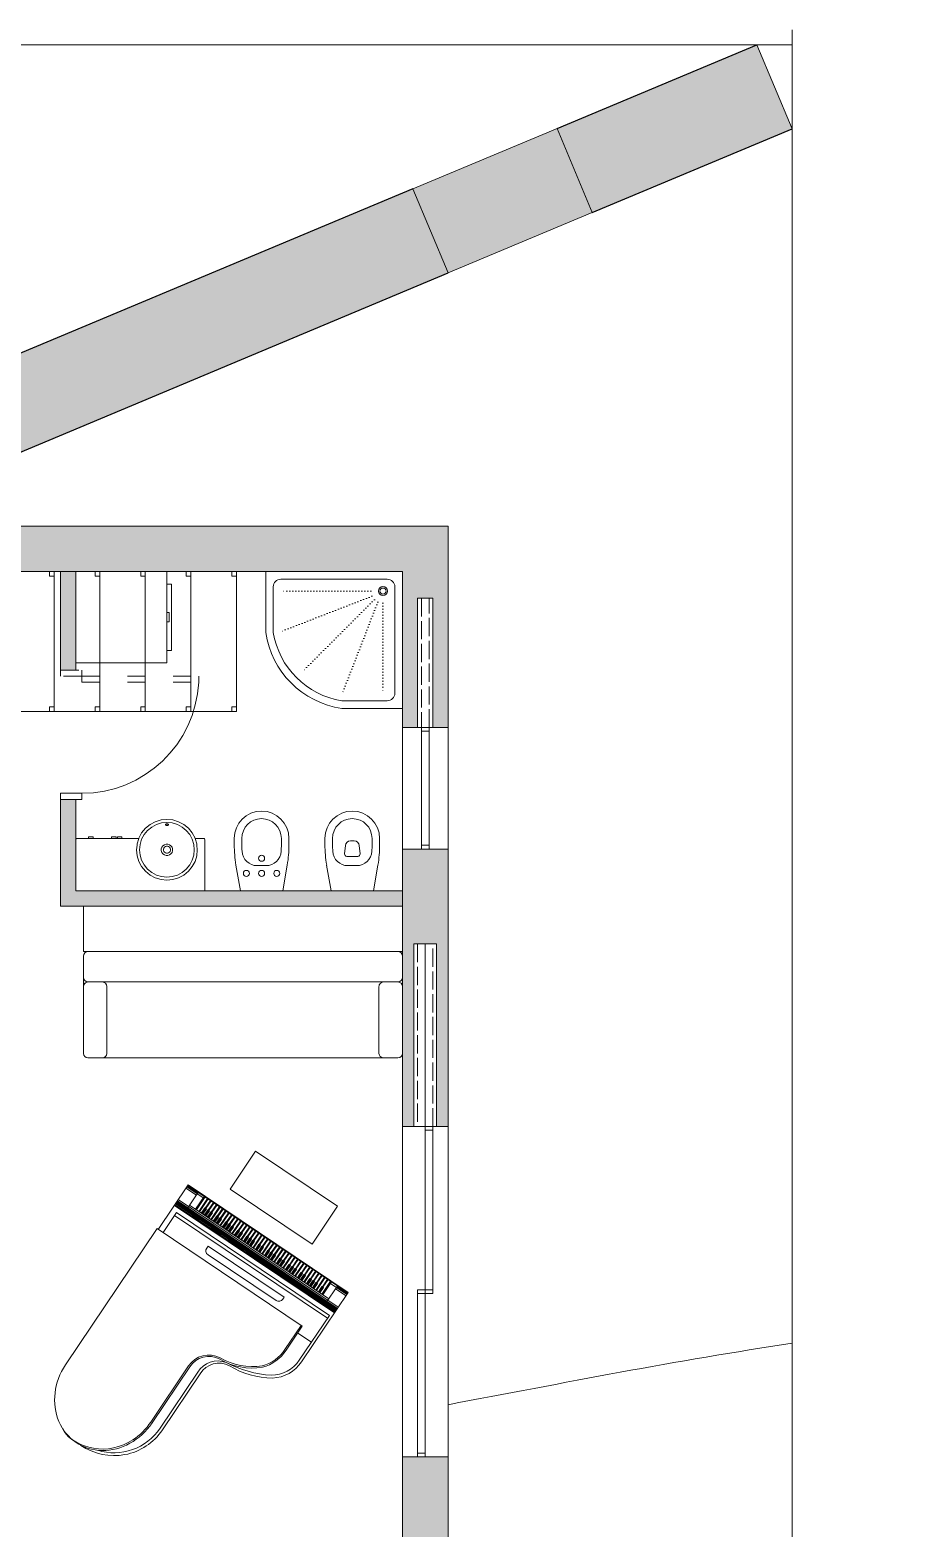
# Model space of a CAD drawing. Header units: millimetres. Extents: x 19901 to 42199, y 14545 to 21214.
# Drawn here: x 24831 to 25413, y 16963 to 17949 of the extents above; entities that cross this region are included whole.
import ezdxf

# ---------------------------------------------------------------- set-up
doc = ezdxf.new("R2010")
doc.units = ezdxf.units.MM
for name, pattern in [('ACAD_ISO02W100', [15, 12, -3]), ('ACAD_ISO03W100', [30, 12, -18]), ('DOT2', [0.125, 0, -0.125])]:
    doc.linetypes.add(name, pattern=pattern)
doc.layers.get('0').update_dxf_attribs({"lineweight": 18})
for name, color, linetype, lineweight in [('A-DOOR-FULL', 4, 'Continuous', 18), ('A-FURN', 9, 'Continuous', 13), ('curve di livello', 6, 'Continuous', 18), ('MURO', 1, 'Continuous', 25), ('PROIEZIONI_finissime_fine lines', 251, 'Continuous', 5), ('vetro', 140, 'Continuous', 15), ('Wall', 7, 'Continuous', 20)]:
    doc.layers.add(name, color=color, linetype=linetype, lineweight=lineweight)

msp = doc.modelspace()

# ---------------------------------------------------------------- hatches: boundary and pattern name
at = {"layer": 'Wall', "true_color": 0x636466}
h = msp.add_hatch(color=251, dxfattribs=at)
h.dxf.hatch_style = 1
h.paths.add_polyline_path([(26447.66, 17149.14), (26357.68, 17111.46), (26380.85, 17056.12), (26470.84, 17093.8)])
h.paths.add_polyline_path([(26850.52, 17252.78), (26840.15, 17277.56), (26754.36, 17277.56), (26447.66, 17149.14), (26470.84, 17093.8)])
h.paths.add_polyline_path([(26827.35, 17308.13), (26754.36, 17277.56), (26840.15, 17277.56)])
h.paths.add_polyline_path([(26909.7, 17277.56), (26840.15, 17277.56), (26850.52, 17252.78)])
h.paths.add_polyline_path([(27263.82, 17425.85), (27240.65, 17481.19), (26827.35, 17308.13), (26840.15, 17277.56), (26909.7, 17277.56)])
h.paths.add_polyline_path([(27661.97, 17592.56), (27661.97, 17592.56), (27638.79, 17647.91), (27240.65, 17481.19), (27263.82, 17425.85)])
h.paths.add_polyline_path([(28226.14, 17828.81), (28202.97, 17884.15), (27733.61, 17687.61), (27733.61, 17622.56)])
h.paths.add_polyline_path([(27733.61, 17687.61), (27638.79, 17647.91), (27661.97, 17592.56), (27733.61, 17622.56)])
h.paths.add_polyline_path([(28334.5, 17939.23), (28202.97, 17884.15), (28226.14, 17828.81), (28357.68, 17883.88)])
h.paths.add_polyline_path([(25309.79, 17939.23), (25178.27, 17884.15), (25201.44, 17828.81), (25332.97, 17883.88)])
h.paths.add_polyline_path([(25178.27, 17884.15), (25083.35, 17844.41), (25106.52, 17789.06), (25201.44, 17828.81)])
h.paths.add_polyline_path([(25083.35, 17844.41), (24708.9, 17687.61), (24708.9, 17622.56), (25106.52, 17789.06)])
h.paths.add_polyline_path([(24708.9, 17622.56), (24708.9, 17687.61), (24458.74, 17582.86), (24481.91, 17527.52)])
h.paths.add_polyline_path([(24458.74, 17582.86), (24274.16, 17505.57), (24297.33, 17450.23), (24481.91, 17527.52)])
h.paths.add_polyline_path([(23648.16, 17243.44), (23332.97, 17111.46), (23356.14, 17056.12), (23671.33, 17188.1)])
h.paths.add_polyline_path([(23825.81, 17252.78), (23815.43, 17277.56), (23729.65, 17277.56), (23648.16, 17243.44), (23671.33, 17188.1)])
h.paths.add_polyline_path([(23802.64, 17308.13), (23729.65, 17277.56), (23815.43, 17277.56)])
h.paths.add_polyline_path([(23956.52, 17307.52), (23933.35, 17362.86), (23802.64, 17308.13), (23815.43, 17277.56), (23884.99, 17277.56)])
h.paths.add_polyline_path([(23884.99, 17277.56), (23815.43, 17277.56), (23825.81, 17252.78)])
h.paths.add_polyline_path([(24092.69, 17429.58), (23933.35, 17362.86), (23956.52, 17307.52), (24115.87, 17374.24)])
h = msp.add_hatch(color=251, dxfattribs=at)
h.dxf.hatch_style = 1
h.paths.add_polyline_path([(23986.52, 17592.56), (24115.87, 17592.56), (24115.87, 17622.19), (23956.52, 17622.56), (23956.52, 17372.56), (23986.52, 17385.13)])
h.paths.add_polyline_path([(24553.23, 17622.43), (24275.88, 17622.19), (24275.88, 17609.01), (24275.87, 17592.56), (24481.91, 17592.56)])
h.paths.add_polyline_path([(25106.52, 17622.56), (24708.9, 17622.56), (24637.25, 17592.56), (24694.25, 17592.56), (24694.25, 17592.56), (24697.25, 17592.56), (24754.25, 17592.56), (24754.25, 17592.56), (24757.25, 17592.56), (24784.25, 17592.56), (24784.25, 17592.56), (24787.25, 17592.56), (24934.25, 17592.56), (24934.25, 17592.56), (24937.25, 17592.56), (25076.52, 17592.56), (25076.52, 17502.56), (25076.52, 17490.06), (25086.52, 17490.06), (25086.52, 17575.06), (25096.52, 17575.06), (25096.52, 17490.06), (25106.52, 17490.06)])
h.paths.add_polyline_path([(24861.52, 17592.56), (24851.52, 17592.56), (24851.52, 17527.73), (24861.52, 17527.73)], flags=17)
h.paths.add_polyline_path([(25076.52, 17382.56), (24861.52, 17382.56), (24861.52, 17442.73), (24851.52, 17442.73), (24851.52, 17372.56), (25076.52, 17372.56)])
h.paths.add_polyline_path([(25106.52, 17410.06), (25076.52, 17410.06), (25076.52, 17227.56), (25084.02, 17227.56), (25084.02, 17347.56), (25099.02, 17347.56), (25099.02, 17227.56), (25106.52, 17227.56)])
h.paths.add_polyline_path([(25106.52, 17010.06), (25076.52, 17010.06), (25076.52, 16872.56), (25076.52, 16842.56), (25106.52, 16842.56)])
h.paths.add_polyline_path([(24786.52, 16967.56), (24756.52, 16967.56), (24756.52, 16962.56), (24756.52, 16842.56), (24786.52, 16842.56), (24786.52, 16872.56)])
h.paths.add_polyline_path([(24786.52, 17377.56), (24746.52, 17377.56), (24746.52, 17347.56), (24786.52, 17347.56)])
h.paths.add_polyline_path([(24396.52, 17377.56), (24356.52, 17377.56), (24356.52, 17347.56), (24368.39, 17347.56), (24396.52, 17347.56)])
h.paths.add_polyline_path([(24386.52, 16967.56), (24356.52, 16967.56), (24356.52, 16872.56), (24336.52, 16872.56), (24336.52, 16842.56), (24386.52, 16842.56)])
h.paths.add_polyline_path([(23986.52, 16962.56), (23986.52, 17320.08), (23956.52, 17307.52), (23956.52, 16842.56), (24119.02, 16842.56), (24119.02, 16850.06), (23999.02, 16850.06), (23999.02, 16865.06), (24119.02, 16865.06), (24119.02, 16872.56), (23986.52, 16872.56)])

# ---------------------------------------------------------------- linework, layer by layer
for p, q in [((25332.97, 17948.93), (25332.97, 15939.23)), ((23332.97, 17939.23), (25332.97, 17939.23)), ((25332.97, 17939.23), (25332.97, 15939.23))]:
    msp.add_line(p, q)
at = {"color": 1}
for p, q in [((24847.25, 17592.56), (24844.25, 17592.56)), ((24844.25, 17592.56), (24844.25, 17589.56)), ((24844.25, 17589.56), (24847.25, 17589.56)), ((24847.25, 17500.51), (24847.25, 17592.56)), ((24847.25, 17589.56), (24847.25, 17592.56)), ((24877.25, 17592.56), (24874.25, 17592.56)), ((24874.25, 17592.56), (24874.25, 17589.56)), ((24874.25, 17589.56), (24877.25, 17589.56)), ((24877.25, 17500.51), (24877.25, 17592.56)), ((24877.25, 17589.56), (24877.25, 17592.56)), ((24907.25, 17592.56), (24904.25, 17592.56)), ((24904.25, 17592.56), (24904.25, 17589.56)), ((24904.25, 17589.56), (24907.25, 17589.56)), ((24907.25, 17500.51), (24907.25, 17592.56)), ((24907.25, 17589.56), (24907.25, 17592.56)), ((24937.25, 17592.56), (24934.25, 17592.56)), ((24934.25, 17592.56), (24934.25, 17589.56)), ((24934.25, 17589.56), (24937.25, 17589.56)), ((24937.25, 17500.51), (24937.25, 17592.56)), ((24937.25, 17589.56), (24937.25, 17592.56)), ((24967.25, 17592.56), (24964.25, 17592.56)), ((24964.25, 17592.56), (24964.25, 17589.56)), ((24964.25, 17589.56), (24967.25, 17589.56)), ((24967.25, 17500.51), (24967.25, 17592.56)), ((24967.25, 17589.56), (24967.25, 17592.56)), ((24637.25, 17500.51), (24967.25, 17500.51)), ((24847.25, 17503.51), (24844.25, 17503.51)), ((24844.25, 17503.51), (24844.25, 17500.51)), ((24844.25, 17500.51), (24847.25, 17500.51)), ((24847.25, 17500.51), (24847.25, 17503.51)), ((24877.25, 17503.51), (24874.25, 17503.51)), ((24874.25, 17503.51), (24874.25, 17500.51)), ((24874.25, 17500.51), (24877.25, 17500.51)), ((24877.25, 17500.51), (24877.25, 17503.51)), ((24907.25, 17503.51), (24904.25, 17503.51)), ((24904.25, 17503.51), (24904.25, 17500.51)), ((24904.25, 17500.51), (24907.25, 17500.51)), ((24907.25, 17500.51), (24907.25, 17503.51)), ((24937.25, 17503.51), (24934.25, 17503.51)), ((24934.25, 17503.51), (24934.25, 17500.51)), ((24934.25, 17500.51), (24937.25, 17500.51)), ((24937.25, 17500.51), (24937.25, 17503.51)), ((24967.25, 17503.51), (24964.25, 17503.51)), ((24964.25, 17503.51), (24964.25, 17500.51)), ((24964.25, 17500.51), (24967.25, 17500.51)), ((24967.25, 17500.51), (24967.25, 17503.51))]:
    msp.add_line(p, q, dxfattribs=at)
at = {"layer": 'A-DOOR-FULL', "linetype": 'ACAD_ISO03W100'}
for p, q in [((24865.52, 17523.73), (24865.52, 17519.73)), ((24865.52, 17523.73), (24942.52, 17523.73)), ((24865.52, 17519.73), (24942.52, 17519.73)), ((24942.42, 17519.73), (24942.42, 17523.73))]:
    msp.add_line(p, q, dxfattribs=at)
at = {"layer": 'A-DOOR-FULL'}
for p, q in [((24865.52, 17446.73), (24851.52, 17446.73)), ((24851.52, 17446.73), (24851.52, 17442.73)), ((24865.52, 17442.73), (24865.52, 17446.73)), ((24851.52, 17442.73), (24865.52, 17442.73))]:
    msp.add_line(p, q, dxfattribs=at)
at = {"layer": 'A-DOOR-FULL', "linetype": 'ACAD_ISO03W100'}
msp.add_lwpolyline([(24851.52, 17527.73), (24865.52, 17527.73), (24865.52, 17523.73), (24851.52, 17523.73)], dxfattribs=at)
at = {"layer": 'A-DOOR-FULL', "ltscale": 0.25}
msp.add_arc((24865.52, 17523.73), 77, 270, 357.02226, dxfattribs=at)
at = {"layer": 'A-FURN'}
for p, q in [((24861.52, 17592.56), (24921.52, 17592.56)), ((24921.52, 17592.56), (24861.52, 17592.56)), ((24921.52, 17592.56), (24921.52, 17579.56)), ((24921.52, 17584.26), (24924.52, 17584.26)), ((24924.52, 17584.26), (24924.52, 17540.56)), ((24986.52, 17552.56), (24986.52, 17592.56)), ((24986.52, 17592.56), (25076.52, 17592.56)), ((25066.52, 17587.56), (24996.52, 17587.56)), ((25076.52, 17502.56), (25076.52, 17592.56)), ((24921.52, 17545.56), (24921.52, 17579.56)), ((24991.52, 17582.56), (24991.52, 17552.56)), ((25071.52, 17512.56), (25071.52, 17582.56)), ((24921.52, 17565.68), (24923.02, 17565.68)), ((24923.02, 17565.68), (24923.02, 17559.45)), ((24921.52, 17559.45), (24923.02, 17559.45)), ((24921.52, 17532.56), (24921.52, 17545.56)), ((24924.52, 17540.56), (24921.52, 17540.56)), ((24861.52, 17532.56), (24921.52, 17532.56)), ((25076.52, 17506.71), (25076.52, 17522.56)), ((25036.52, 17507.56), (25066.52, 17507.56)), ((25036.52, 17502.56), (25076.52, 17502.56)), ((24914.63, 17426.19), (24911.52, 17424.53)), ((24918.01, 17427.22), (24914.63, 17426.19)), ((24921.52, 17427.56), (24918.01, 17427.22)), ((24920.52, 17426.06), (24920.56, 17426.21)), ((24920.52, 17426.06), (24920.56, 17425.92)), ((24920.56, 17426.21), (24920.67, 17426.32)), ((24920.67, 17426.32), (24920.82, 17426.42)), ((24920.82, 17426.42), (24920.99, 17426.49)), ((24920.99, 17426.49), (24921.21, 17426.54)), ((24921.21, 17426.54), (24921.52, 17426.56)), ((24925.03, 17427.22), (24921.52, 17427.56)), ((24921.83, 17426.54), (24921.52, 17426.56)), ((24922.05, 17426.49), (24921.83, 17426.54)), ((24922.22, 17426.42), (24922.05, 17426.49)), ((24922.37, 17426.32), (24922.22, 17426.42)), ((24922.48, 17426.21), (24922.37, 17426.32)), ((24922.52, 17426.06), (24922.48, 17426.21)), ((24922.52, 17426.06), (24922.48, 17425.92)), ((24928.41, 17426.19), (24925.03, 17427.22)), ((24931.52, 17424.53), (24928.41, 17426.19)), ((24869.88, 17417.06), (24872.88, 17417.06)), ((24885.06, 17417.06), (24888.06, 17417.06)), ((24888.92, 17417.06), (24891.92, 17417.06)), ((24903, 17417.06), (24901.9, 17413.47)), ((24904.89, 17416.45), (24903.87, 17413.08)), ((24906.55, 17419.56), (24904.89, 17416.45)), ((24908.79, 17422.29), (24906.55, 17419.56)), ((24911.52, 17424.53), (24908.79, 17422.29)), ((24920.56, 17425.92), (24920.67, 17425.8)), ((24920.67, 17425.8), (24920.82, 17425.71)), ((24920.82, 17425.71), (24920.99, 17425.64)), ((24920.99, 17425.64), (24921.21, 17425.59)), ((24921.21, 17425.59), (24921.52, 17425.56)), ((24921.83, 17425.59), (24921.52, 17425.56)), ((24922.05, 17425.64), (24921.83, 17425.59)), ((24922.22, 17425.71), (24922.05, 17425.64)), ((24922.37, 17425.8), (24922.22, 17425.71)), ((24922.48, 17425.92), (24922.37, 17425.8)), ((24934.25, 17422.29), (24931.52, 17424.53)), ((24936.49, 17419.56), (24934.25, 17422.29)), ((24938.15, 17416.45), (24936.49, 17419.56)), ((24939.17, 17413.08), (24938.15, 17416.45)), ((24940.04, 17417.06), (24941.14, 17413.47)), ((24901.82, 17412.56), (24901.52, 17409.56)), ((24901.52, 17409.56), (24901.9, 17405.66)), ((24901.82, 17412.56), (24901.9, 17413.47)), ((24901.82, 17412.56), (24901.82, 17412.56)), ((24903.87, 17413.08), (24903.52, 17409.56)), ((24903.52, 17409.56), (24903.87, 17406.05)), ((24918.18, 17411.27), (24917.82, 17410.15)), ((24917.82, 17410.15), (24917.82, 17408.98)), ((24917.82, 17408.98), (24918.18, 17407.86)), ((24918.87, 17412.22), (24918.18, 17411.27)), ((24918.18, 17407.86), (24918.87, 17406.91)), ((24919.82, 17412.91), (24918.87, 17412.22)), ((24918.87, 17406.91), (24919.82, 17406.22)), ((24919.47, 17410.61), (24919.25, 17409.92)), ((24919.25, 17409.92), (24919.25, 17409.2)), ((24919.25, 17409.2), (24919.47, 17408.52)), ((24919.89, 17411.19), (24919.47, 17410.61)), ((24919.47, 17408.52), (24919.89, 17407.94)), ((24920.93, 17413.27), (24919.82, 17412.91)), ((24919.82, 17406.22), (24920.93, 17405.86)), ((24920.48, 17411.61), (24919.89, 17411.19)), ((24919.89, 17407.94), (24920.48, 17407.51)), ((24921.16, 17411.84), (24920.48, 17411.61)), ((24920.48, 17407.51), (24921.16, 17407.29)), ((24922.11, 17413.27), (24920.93, 17413.27)), ((24921.88, 17411.84), (24921.16, 17411.84)), ((24921.16, 17407.29), (24921.88, 17407.29)), ((24922.56, 17411.61), (24921.88, 17411.84)), ((24921.88, 17407.29), (24922.56, 17407.51)), ((24923.22, 17412.91), (24922.11, 17413.27)), ((24922.11, 17405.86), (24923.22, 17406.22)), ((24923.15, 17411.19), (24922.56, 17411.61)), ((24922.56, 17407.51), (24923.15, 17407.94)), ((24923.57, 17410.61), (24923.15, 17411.19)), ((24923.15, 17407.94), (24923.57, 17408.52)), ((24924.17, 17412.22), (24923.22, 17412.91)), ((24923.22, 17406.22), (24924.17, 17406.91)), ((24923.79, 17409.92), (24923.57, 17410.61)), ((24923.57, 17408.52), (24923.79, 17409.2)), ((24923.79, 17409.2), (24923.79, 17409.92)), ((24924.86, 17411.27), (24924.17, 17412.22)), ((24924.17, 17406.91), (24924.86, 17407.86)), ((24925.22, 17410.15), (24924.86, 17411.27)), ((24924.86, 17407.86), (24925.22, 17408.98)), ((24925.22, 17408.98), (24925.22, 17410.15)), ((24939.52, 17409.56), (24939.17, 17413.08)), ((24939.17, 17406.05), (24939.52, 17409.56)), ((24941.14, 17413.47), (24941.22, 17412.56)), ((24941.14, 17405.66), (24941.52, 17409.56)), ((24941.52, 17409.56), (24941.22, 17412.56)), ((24901.9, 17405.66), (24903.04, 17401.91)), ((24903.04, 17401.91), (24904.89, 17398.45)), ((24903.87, 17406.05), (24904.89, 17402.68)), ((24904.89, 17402.68), (24906.55, 17399.56)), ((24904.89, 17398.45), (24907.38, 17395.42)), ((24906.55, 17399.56), (24908.79, 17396.84)), ((24908.79, 17396.84), (24911.52, 17394.6)), ((24920.93, 17405.86), (24922.11, 17405.86)), ((24931.52, 17394.6), (24934.25, 17396.84)), ((24934.25, 17396.84), (24936.49, 17399.56)), ((24935.66, 17395.42), (24938.15, 17398.45)), ((24936.49, 17399.56), (24938.15, 17402.68)), ((24938.15, 17402.68), (24939.17, 17406.05)), ((24938.15, 17398.45), (24940, 17401.91)), ((24940, 17401.91), (24941.14, 17405.66)), ((24907.38, 17395.42), (24910.41, 17392.93)), ((24910.41, 17392.93), (24913.87, 17391.09)), ((24911.52, 17394.6), (24914.63, 17392.93)), ((24913.87, 17391.09), (24917.62, 17389.95)), ((24914.63, 17392.93), (24918.01, 17391.91)), ((24917.62, 17389.95), (24921.52, 17389.56)), ((24918.01, 17391.91), (24921.52, 17391.56)), ((24921.52, 17391.56), (24925.03, 17391.91)), ((24921.52, 17389.56), (24925.42, 17389.95)), ((24925.03, 17391.91), (24928.41, 17392.93)), ((24925.42, 17389.95), (24929.17, 17391.09)), ((24928.41, 17392.93), (24931.52, 17394.6)), ((24929.17, 17391.09), (24932.63, 17392.93)), ((24932.63, 17392.93), (24935.66, 17395.42)), ((24969.83, 17382.56), (24997.83, 17382.56)), ((24983.83, 17382.56), (24983.83, 17382.56)), ((24983.83, 17382.56), (24983.83, 17382.56)), ((24983.83, 17382.56), (24983.83, 17382.56)), ((24983.83, 17382.56), (24983.83, 17382.56)), ((24983.83, 17382.56), (24983.83, 17382.56)), ((24983.83, 17382.56), (24983.83, 17382.56)), ((24983.83, 17382.56), (24983.83, 17382.56)), ((24983.83, 17382.56), (24983.83, 17382.56)), ((24983.83, 17382.56), (24983.83, 17382.56)), ((24983.83, 17382.56), (24983.83, 17382.56)), ((24983.83, 17382.56), (24983.83, 17382.56)), ((24983.83, 17382.56), (24983.83, 17382.56)), ((24983.83, 17382.56), (24983.83, 17382.56)), ((24983.83, 17382.56), (24983.83, 17382.56)), ((24983.83, 17382.56), (24983.83, 17382.56)), ((24983.83, 17382.56), (24983.83, 17382.56)), ((24983.83, 17382.56), (24983.83, 17382.56)), ((24983.83, 17382.56), (24983.83, 17382.56)), ((24983.83, 17382.56), (24983.83, 17382.56)), ((24983.83, 17382.56), (24983.83, 17382.56)), ((24983.83, 17382.56), (24983.83, 17382.56)), ((24983.83, 17382.56), (24983.83, 17382.56)), ((24983.83, 17382.56), (24983.83, 17382.56)), ((24983.83, 17382.56), (24983.83, 17382.56)), ((24983.83, 17382.56), (24983.83, 17382.56)), ((24983.83, 17382.56), (24983.83, 17382.56)), ((24983.83, 17382.56), (24983.83, 17382.56)), ((24983.83, 17382.56), (24983.83, 17382.56)), ((24983.83, 17382.56), (24983.83, 17382.56)), ((24983.83, 17382.56), (24983.83, 17382.56)), ((24983.83, 17382.56), (24983.83, 17382.56)), ((24983.83, 17382.56), (24983.83, 17382.56)), ((24983.83, 17382.56), (24983.83, 17382.56)), ((24983.83, 17382.56), (24983.83, 17382.56)), ((24983.83, 17382.56), (24983.83, 17382.56)), ((24983.83, 17382.56), (24983.83, 17382.56)), ((24983.83, 17382.56), (24983.83, 17382.56)), ((24983.83, 17382.56), (24983.83, 17382.56)), ((24983.83, 17382.56), (24983.83, 17382.56)), ((24983.83, 17382.56), (24983.83, 17382.56)), ((24983.83, 17382.56), (24983.83, 17382.56)), ((24983.83, 17382.56), (24983.83, 17382.56)), ((24983.83, 17382.56), (24983.83, 17382.56)), ((24983.83, 17382.56), (24983.83, 17382.56)), ((24983.83, 17382.56), (24983.83, 17382.56)), ((24983.83, 17382.56), (24983.83, 17382.56)), ((24983.83, 17382.56), (24983.83, 17382.56)), ((24983.83, 17382.56), (24983.83, 17382.56)), ((24983.83, 17382.56), (24983.83, 17382.56)), ((24983.83, 17382.56), (24983.83, 17382.56)), ((24983.83, 17382.56), (24983.83, 17382.56)), ((25029.52, 17382.56), (25057.52, 17382.56)), ((24866.52, 17342.56), (24866.52, 17372.56)), ((24866.52, 17372.56), (25076.52, 17372.56)), ((25076.52, 17342.56), (25076.52, 17372.56)), ((24866.52, 17342.56), (25076.52, 17342.56)), ((24866.52, 17342.56), (25076.52, 17342.56)), ((24866.52, 17339.56), (24866.52, 17325.56)), ((24869.52, 17342.56), (24878.52, 17342.56)), ((25076.52, 17339.56), (25076.52, 17325.56)), ((24866.52, 17325.56), (24866.52, 17319.56)), ((24866.52, 17319.56), (24866.52, 17275.56)), ((24866.52, 17319.53), (24866.52, 17275.56)), ((24869.52, 17322.56), (25073.52, 17322.56)), ((24878.96, 17322.56), (24869.52, 17322.56)), ((24879.35, 17322.56), (24869.9, 17322.56)), ((24881.96, 17275.56), (24881.96, 17319.56)), ((25061.08, 17319.53), (25061.08, 17275.56)), ((25073.52, 17322.56), (25064.08, 17322.56)), ((25076.52, 17325.56), (25076.52, 17319.56)), ((25076.52, 17275.56), (25076.52, 17319.56)), ((24869.52, 17272.56), (25073.52, 17272.56)), ((24878.96, 17272.56), (24869.52, 17272.56)), ((25073.52, 17272.56), (25064.08, 17272.56)), ((24963.16, 17186.34), (24979.89, 17211.24)), ((24979.89, 17211.24), (25033.85, 17175)), ((24935.5, 17189.14), (24915.78, 17159.78)), ((24940.88, 17182.35), (24934.03, 17186.95)), ((24934.31, 17172.57), (24942.35, 17184.54)), ((24945.34, 17180.45), (24934.54, 17187.7)), ((24941.67, 17183.52), (24934.82, 17188.12)), ((24941.92, 17183.89), (24935.07, 17188.5)), ((24935.25, 17188.76), (25040.62, 17117.97)), ((24935.5, 17189.14), (25040.88, 17118.35)), ((24940.39, 17173.07), (24946.05, 17181.5)), ((24940.91, 17172.72), (24946.58, 17181.15)), ((24942.49, 17171.66), (24948.16, 17180.09)), ((24942.89, 17171.39), (24948.55, 17179.82)), ((24963.16, 17186.34), (25017.12, 17150.09)), ((24927.79, 17170.83), (24918.94, 17157.66)), ((25031.77, 17104.8), (24926.4, 17175.59)), ((25031.95, 17105.06), (24926.58, 17175.85)), ((25032.18, 17105.4), (24926.8, 17176.19)), ((25032.56, 17105.97), (24927.19, 17176.76)), ((24927.46, 17177.17), (25032.83, 17106.38)), ((25032.99, 17106.61), (24927.62, 17177.4)), ((25033.14, 17106.84), (24927.77, 17177.62)), ((25028.42, 17103.22), (24927.79, 17170.83)), ((25033.42, 17107.25), (24928.05, 17178.04)), ((25033.8, 17107.82), (24928.43, 17178.6)), ((25034.31, 17108.57), (24928.93, 17179.36)), ((24936.43, 17175.73), (25028.11, 17114.14)), ((24944.14, 17170.55), (24946.43, 17173.96)), ((24946.59, 17173.49), (24944.47, 17170.33)), ((24946.99, 17173.22), (24944.86, 17170.06)), ((24945.19, 17169.84), (24947.48, 17173.25)), ((24946.11, 17169.22), (24948.4, 17172.63)), ((24946.43, 17173.96), (24946.59, 17173.49)), ((24946.43, 17173.96), (24947.48, 17173.25)), ((24948.57, 17172.16), (24946.44, 17169)), ((24946.59, 17173.49), (24946.99, 17173.22)), ((24946.76, 17173.74), (24950.13, 17178.76)), ((24948.96, 17171.9), (24946.84, 17168.74)), ((24946.99, 17173.22), (24947.48, 17173.25)), ((24947.15, 17173.47), (24950.53, 17178.49)), ((24947.17, 17168.51), (24949.46, 17171.92)), ((24948.09, 17167.9), (24950.38, 17171.3)), ((24948.4, 17172.63), (24949.46, 17171.92)), ((24948.4, 17172.63), (24948.57, 17172.16)), ((24950.54, 17170.84), (24948.42, 17167.67)), ((24948.57, 17172.16), (24948.96, 17171.9)), ((24948.73, 17172.41), (24952.11, 17177.43)), ((24950.94, 17170.57), (24948.82, 17167.41)), ((24948.96, 17171.9), (24949.46, 17171.92)), ((24949.13, 17172.14), (24952.5, 17177.17)), ((24949.14, 17167.19), (24951.43, 17170.59)), ((24951.43, 17170.59), (24950.38, 17171.3)), ((24950.54, 17170.84), (24950.38, 17171.3)), ((24950.4, 17166.35), (24956.06, 17174.78)), ((24950.94, 17170.57), (24950.54, 17170.84)), ((24950.71, 17171.08), (24954.08, 17176.1)), ((24950.79, 17166.08), (24956.45, 17174.51)), ((24951.43, 17170.59), (24950.94, 17170.57)), ((24951.1, 17170.82), (24954.48, 17175.84)), ((24954.66, 17168.43), (24958.03, 17173.45)), ((24955.05, 17168.16), (24958.43, 17173.18)), ((24956.32, 17162.37), (24961.99, 17170.79)), ((24956.64, 17167.1), (24960.01, 17172.12)), ((24956.72, 17162.1), (24962.38, 17170.53)), ((24957.03, 17166.83), (24960.41, 17171.86)), ((25017.12, 17150.09), (25033.85, 17175)), ((24914.99, 17160.31), (24854.82, 17070.74)), ((25010.62, 17096.07), (24914.99, 17160.31)), ((25027.18, 17101.38), (24926.55, 17168.98)), ((24952.04, 17165.24), (24954.33, 17168.65)), ((24954.49, 17168.18), (24952.37, 17165.02)), ((24954.89, 17167.92), (24952.77, 17164.75)), ((24953.1, 17164.53), (24955.38, 17167.94)), ((24954.02, 17163.91), (24956.31, 17167.32)), ((24954.33, 17168.65), (24955.38, 17167.94)), ((24954.33, 17168.65), (24954.49, 17168.18)), ((24956.47, 17166.85), (24954.35, 17163.69)), ((24954.49, 17168.18), (24954.89, 17167.92)), ((24956.87, 17166.59), (24954.74, 17163.43)), ((24954.89, 17167.92), (24955.38, 17167.94)), ((24955.07, 17163.21), (24957.36, 17166.61)), ((24957.36, 17166.61), (24956.31, 17167.32)), ((24956.47, 17166.85), (24956.31, 17167.32)), ((24956.87, 17166.59), (24956.47, 17166.85)), ((24957.36, 17166.61), (24956.87, 17166.59)), ((24957.97, 17161.26), (24960.26, 17164.67)), ((24960.42, 17164.2), (24958.3, 17161.04)), ((24960.82, 17163.93), (24958.69, 17160.77)), ((24959.02, 17160.55), (24961.31, 17163.96)), ((24959.94, 17159.93), (24962.23, 17163.34)), ((24960.26, 17164.67), (24961.31, 17163.96)), ((24960.26, 17164.67), (24960.42, 17164.2)), ((24962.4, 17162.87), (24960.27, 17159.71)), ((24960.42, 17164.2), (24960.82, 17163.93)), ((24960.59, 17164.44), (24963.96, 17169.47)), ((24962.79, 17162.61), (24960.67, 17159.44)), ((24960.82, 17163.93), (24961.31, 17163.96)), ((24960.98, 17164.18), (24964.36, 17169.2)), ((24961, 17159.22), (24963.29, 17162.63)), ((24961.92, 17158.6), (24964.21, 17162.01)), ((24962.23, 17163.34), (24962.4, 17162.87)), ((24962.23, 17163.34), (24963.29, 17162.63)), ((24964.37, 17161.54), (24962.25, 17158.38)), ((24962.4, 17162.87), (24962.79, 17162.61)), ((24962.56, 17163.12), (24965.94, 17168.14)), ((24964.77, 17161.28), (24962.65, 17158.12)), ((24962.79, 17162.61), (24963.29, 17162.63)), ((24962.96, 17162.85), (24966.33, 17167.87)), ((24962.97, 17157.9), (24965.26, 17161.3)), ((24964.37, 17161.54), (24964.21, 17162.01)), ((24965.26, 17161.3), (24964.21, 17162.01)), ((24964.23, 17157.06), (24969.89, 17165.49)), ((24964.77, 17161.28), (24964.37, 17161.54)), ((24964.54, 17161.79), (24967.91, 17166.81)), ((24964.62, 17156.79), (24970.28, 17165.22)), ((24965.26, 17161.3), (24964.77, 17161.28)), ((24964.93, 17161.52), (24968.31, 17166.55)), ((24968.49, 17159.13), (24971.86, 17164.16)), ((24968.88, 17158.87), (24972.26, 17163.89)), ((24970.15, 17153.07), (24975.82, 17161.5)), ((24970.47, 17157.81), (24973.84, 17162.83)), ((24970.55, 17152.81), (24976.21, 17161.24)), ((24970.86, 17157.54), (24974.24, 17162.57)), ((24974.42, 17155.15), (24977.79, 17160.18)), ((24974.81, 17154.89), (24978.19, 17159.91)), ((24965.87, 17155.95), (24968.16, 17159.36)), ((24968.33, 17158.89), (24966.2, 17155.73)), ((24968.72, 17158.62), (24966.6, 17155.46)), ((24966.93, 17155.24), (24969.21, 17158.65)), ((24967.85, 17154.62), (24970.14, 17158.03)), ((24968.16, 17159.36), (24968.33, 17158.89)), ((24968.16, 17159.36), (24969.21, 17158.65)), ((24970.3, 17157.56), (24968.18, 17154.4)), ((24968.33, 17158.89), (24968.72, 17158.62)), ((24970.7, 17157.3), (24968.57, 17154.14)), ((24968.72, 17158.62), (24969.21, 17158.65)), ((24968.9, 17153.91), (24971.19, 17157.32)), ((24970.3, 17157.56), (24970.14, 17158.03)), ((24971.19, 17157.32), (24970.14, 17158.03)), ((24970.7, 17157.3), (24970.3, 17157.56)), ((24971.19, 17157.32), (24970.7, 17157.3)), ((24971.8, 17151.97), (24974.09, 17155.37)), ((24974.25, 17154.91), (24972.13, 17151.75)), ((24974.65, 17154.64), (24972.52, 17151.48)), ((24972.85, 17151.26), (24975.14, 17154.67)), ((24973.78, 17150.64), (24976.06, 17154.05)), ((24974.09, 17155.37), (24975.14, 17154.67)), ((24974.09, 17155.37), (24974.25, 17154.91)), ((24976.23, 17153.58), (24974.1, 17150.42)), ((24974.25, 17154.91), (24974.65, 17154.64)), ((24976.62, 17153.32), (24974.5, 17150.15)), ((24974.65, 17154.64), (24975.14, 17154.67)), ((24974.83, 17149.93), (24977.12, 17153.34)), ((24975.75, 17149.31), (24978.04, 17152.72)), ((24976.06, 17154.05), (24976.23, 17153.58)), ((24976.06, 17154.05), (24977.12, 17153.34)), ((24978.2, 17152.25), (24976.08, 17149.09)), ((24976.23, 17153.58), (24976.62, 17153.32)), ((24976.39, 17153.83), (24979.77, 17158.85)), ((24978.6, 17151.99), (24976.48, 17148.83)), ((24976.62, 17153.32), (24977.12, 17153.34)), ((24976.79, 17153.56), (24980.16, 17158.58)), ((24976.8, 17148.61), (24979.09, 17152.01)), ((24978.2, 17152.25), (24978.04, 17152.72)), ((24979.09, 17152.01), (24978.04, 17152.72)), ((24978.06, 17147.76), (24983.72, 17156.19)), ((24978.6, 17151.99), (24978.2, 17152.25)), ((24978.37, 17152.5), (24981.74, 17157.52)), ((24978.45, 17147.5), (24984.11, 17155.93)), ((24979.09, 17152.01), (24978.6, 17151.99)), ((24978.76, 17152.23), (24982.14, 17157.26)), ((24979.7, 17146.66), (24981.99, 17150.07)), ((24981.99, 17150.07), (24982.16, 17149.6)), ((24981.99, 17150.07), (24983.04, 17149.36)), ((24982.32, 17149.84), (24985.69, 17154.87)), ((24982.72, 17149.58), (24986.09, 17154.6)), ((24983.98, 17143.78), (24989.65, 17152.21)), ((24984.3, 17148.52), (24987.67, 17153.54)), ((24984.38, 17143.52), (24990.04, 17151.95)), ((24984.69, 17148.25), (24988.07, 17153.27)), ((24988.25, 17145.86), (24991.62, 17150.89)), ((24988.64, 17145.6), (24992.02, 17150.62)), ((24948.57, 17148.84), (24947.69, 17147.52)), ((24948.55, 17143.12), (24993.34, 17113.03)), ((24998.62, 17115.21), (24948.57, 17148.84)), ((24982.16, 17149.6), (24980.03, 17146.44)), ((24982.55, 17149.33), (24980.43, 17146.17)), ((24980.76, 17145.95), (24983.04, 17149.36)), ((24981.68, 17145.33), (24983.97, 17148.74)), ((24984.13, 17148.27), (24982.01, 17145.11)), ((24982.16, 17149.6), (24982.55, 17149.33)), ((24984.53, 17148.01), (24982.4, 17144.84)), ((24982.55, 17149.33), (24983.04, 17149.36)), ((24982.73, 17144.62), (24985.02, 17148.03)), ((24984.13, 17148.27), (24983.97, 17148.74)), ((24985.02, 17148.03), (24983.97, 17148.74)), ((24984.53, 17148.01), (24984.13, 17148.27)), ((24985.02, 17148.03), (24984.53, 17148.01)), ((24985.63, 17142.68), (24987.92, 17146.08)), ((24988.08, 17145.62), (24985.96, 17142.46)), ((24988.48, 17145.35), (24986.35, 17142.19)), ((24986.68, 17141.97), (24988.97, 17145.38)), ((24987.61, 17141.35), (24989.89, 17144.76)), ((24987.92, 17146.08), (24988.97, 17145.38)), ((24987.92, 17146.08), (24988.08, 17145.62)), ((24990.06, 17144.29), (24987.93, 17141.13)), ((24988.08, 17145.62), (24988.48, 17145.35)), ((24990.45, 17144.02), (24988.33, 17140.86)), ((24988.48, 17145.35), (24988.97, 17145.38)), ((24988.66, 17140.64), (24990.95, 17144.05)), ((24989.58, 17140.02), (24991.87, 17143.43)), ((24989.89, 17144.76), (24990.06, 17144.29)), ((24989.89, 17144.76), (24990.95, 17144.05)), ((24992.03, 17142.96), (24989.91, 17139.8)), ((24990.06, 17144.29), (24990.45, 17144.02)), ((24990.22, 17144.53), (24993.6, 17149.56)), ((24992.43, 17142.7), (24990.31, 17139.54)), ((24990.45, 17144.02), (24990.95, 17144.05)), ((24990.62, 17144.27), (24993.99, 17149.29)), ((24990.63, 17139.31), (24992.92, 17142.72)), ((24992.03, 17142.96), (24991.87, 17143.43)), ((24992.92, 17142.72), (24991.87, 17143.43)), ((24991.89, 17138.47), (24997.55, 17146.9)), ((24992.43, 17142.7), (24992.03, 17142.96)), ((24992.2, 17143.21), (24995.57, 17148.23)), ((24992.28, 17138.21), (24997.94, 17146.64)), ((24992.92, 17142.72), (24992.43, 17142.7)), ((24992.59, 17142.94), (24995.97, 17147.97)), ((24993.53, 17137.37), (24995.82, 17140.77)), ((24995.99, 17140.31), (24993.86, 17137.15)), ((24995.82, 17140.77), (24995.99, 17140.31)), ((24995.82, 17140.77), (24996.87, 17140.07)), ((24995.99, 17140.31), (24996.38, 17140.04)), ((24996.15, 17140.55), (24999.52, 17145.58)), ((24996.55, 17140.29), (24999.92, 17145.31)), ((24997.81, 17134.49), (25003.48, 17142.92)), ((24998.13, 17139.23), (25001.5, 17144.25)), ((24998.21, 17134.23), (25003.87, 17142.66)), ((24998.52, 17138.96), (25001.9, 17143.98)), ((25002.08, 17136.57), (25005.45, 17141.59)), ((25002.47, 17136.31), (25005.85, 17141.33)), ((25004.05, 17135.24), (25007.43, 17140.27)), ((24996.38, 17140.04), (24994.26, 17136.88)), ((24994.59, 17136.66), (24996.87, 17140.07)), ((24995.51, 17136.04), (24997.8, 17139.45)), ((24997.96, 17138.98), (24995.84, 17135.82)), ((24998.36, 17138.71), (24996.23, 17135.55)), ((24996.38, 17140.04), (24996.87, 17140.07)), ((24996.56, 17135.33), (24998.85, 17138.74)), ((24997.96, 17138.98), (24997.8, 17139.45)), ((24998.85, 17138.74), (24997.8, 17139.45)), ((24998.36, 17138.71), (24997.96, 17138.98)), ((24998.85, 17138.74), (24998.36, 17138.71)), ((24999.46, 17133.39), (25001.75, 17136.79)), ((25001.91, 17136.33), (24999.79, 17133.16)), ((25002.31, 17136.06), (25000.18, 17132.9)), ((25000.51, 17132.68), (25002.8, 17136.08)), ((25001.44, 17132.06), (25003.72, 17135.46)), ((25001.75, 17136.79), (25002.8, 17136.08)), ((25001.75, 17136.79), (25001.91, 17136.33)), ((25003.89, 17135), (25001.76, 17131.84)), ((25001.91, 17136.33), (25002.31, 17136.06)), ((25004.28, 17134.73), (25002.16, 17131.57)), ((25002.31, 17136.06), (25002.8, 17136.08)), ((25002.49, 17131.35), (25004.78, 17134.76)), ((25003.41, 17130.73), (25005.7, 17134.14)), ((25003.72, 17135.46), (25003.89, 17135)), ((25003.72, 17135.46), (25004.78, 17134.76)), ((25005.86, 17133.67), (25003.74, 17130.51)), ((25003.89, 17135), (25004.28, 17134.73)), ((25006.26, 17133.41), (25004.14, 17130.24)), ((25004.28, 17134.73), (25004.78, 17134.76)), ((25004.45, 17134.98), (25007.82, 17140)), ((25004.46, 17130.02), (25006.75, 17133.43)), ((25005.86, 17133.67), (25005.7, 17134.14)), ((25006.75, 17133.43), (25005.7, 17134.14)), ((25005.72, 17129.18), (25011.38, 17137.61)), ((25006.26, 17133.41), (25005.86, 17133.67)), ((25006.03, 17133.92), (25009.4, 17138.94)), ((25006.11, 17128.92), (25011.77, 17137.35)), ((25006.75, 17133.43), (25006.26, 17133.41)), ((25006.42, 17133.65), (25009.8, 17138.67)), ((25007.36, 17128.08), (25009.65, 17131.48)), ((25009.82, 17131.02), (25007.69, 17127.86)), ((25010.21, 17130.75), (25008.09, 17127.59)), ((25008.42, 17127.37), (25010.7, 17130.78)), ((25009.65, 17131.48), (25009.82, 17131.02)), ((25009.65, 17131.48), (25010.7, 17130.78)), ((25009.82, 17131.02), (25010.21, 17130.75)), ((25009.98, 17131.26), (25013.35, 17136.29)), ((25010.21, 17130.75), (25010.7, 17130.78)), ((25010.38, 17131), (25013.75, 17136.02)), ((25011.64, 17125.2), (25017.31, 17133.63)), ((25011.96, 17129.93), (25015.33, 17134.96)), ((25012.04, 17124.94), (25017.7, 17133.37)), ((25012.35, 17129.67), (25015.73, 17134.69)), ((25015.91, 17127.28), (25019.28, 17132.3)), ((25016.3, 17127.01), (25019.68, 17132.04)), ((25017.88, 17125.95), (25021.26, 17130.98)), ((25018.28, 17125.69), (25021.65, 17130.71)), ((25009.34, 17126.75), (25011.63, 17130.16)), ((25011.79, 17129.69), (25009.67, 17126.53)), ((25012.19, 17129.42), (25010.06, 17126.26)), ((25010.39, 17126.04), (25012.68, 17129.45)), ((25011.79, 17129.69), (25011.63, 17130.16)), ((25012.68, 17129.45), (25011.63, 17130.16)), ((25012.19, 17129.42), (25011.79, 17129.69)), ((25012.68, 17129.45), (25012.19, 17129.42)), ((25013.29, 17124.09), (25015.58, 17127.5)), ((25015.74, 17127.03), (25013.62, 17123.87)), ((25016.14, 17126.77), (25014.01, 17123.61)), ((25014.34, 17123.39), (25016.63, 17126.79)), ((25015.27, 17122.77), (25017.55, 17126.17)), ((25015.58, 17127.5), (25016.63, 17126.79)), ((25015.58, 17127.5), (25015.74, 17127.03)), ((25017.72, 17125.71), (25015.59, 17122.55)), ((25015.74, 17127.03), (25016.14, 17126.77)), ((25018.11, 17125.44), (25015.99, 17122.28)), ((25016.14, 17126.77), (25016.63, 17126.79)), ((25016.32, 17122.06), (25018.61, 17125.47)), ((25017.24, 17121.44), (25019.53, 17124.85)), ((25017.55, 17126.17), (25017.72, 17125.71)), ((25017.55, 17126.17), (25018.61, 17125.47)), ((25019.69, 17124.38), (25017.57, 17121.22)), ((25017.72, 17125.71), (25018.11, 17125.44)), ((25020.09, 17124.11), (25017.97, 17120.95)), ((25018.11, 17125.44), (25018.61, 17125.47)), ((25018.29, 17120.73), (25020.58, 17124.14)), ((25019.69, 17124.38), (25019.53, 17124.85)), ((25020.58, 17124.14), (25019.53, 17124.85)), ((25019.55, 17119.89), (25025.21, 17128.32)), ((25020.09, 17124.11), (25019.69, 17124.38)), ((25019.86, 17124.63), (25023.23, 17129.65)), ((25019.94, 17119.63), (25025.6, 17128.06)), ((25020.58, 17124.14), (25020.09, 17124.11)), ((25020.25, 17124.36), (25023.63, 17129.38)), ((25021.19, 17118.79), (25023.48, 17122.19)), ((25023.65, 17121.73), (25021.52, 17118.56)), ((25024.04, 17121.46), (25021.92, 17118.3)), ((25022.25, 17118.08), (25024.53, 17121.48)), ((25023.48, 17122.19), (25023.65, 17121.73)), ((25023.48, 17122.19), (25024.53, 17121.48)), ((25023.5, 17117.24), (25029.16, 17125.67)), ((25023.65, 17121.73), (25024.04, 17121.46)), ((25023.81, 17121.97), (25027.18, 17126.99)), ((25024.04, 17121.46), (25024.53, 17121.48)), ((25029.82, 17125.22), (25024.16, 17116.79)), ((25024.21, 17121.71), (25027.58, 17126.73)), ((25034.03, 17122.95), (25025.98, 17110.98)), ((25029.11, 17124.17), (25039.91, 17116.91)), ((25032.56, 17120.76), (25039.4, 17116.16)), ((25033.34, 17121.93), (25040.19, 17117.33)), ((25033.6, 17122.31), (25040.44, 17117.71)), ((24998.62, 17115.21), (24997.74, 17113.9)), ((25040.88, 17118.35), (25010.17, 17072.64)), ((25028.42, 17103.22), (25008.59, 17073.71)), ((25009.83, 17096.6), (24999.21, 17080.8)), ((25010.62, 17096.07), (25000, 17080.26)), ((25016.56, 17085.57), (25007.61, 17091.59)), ((24935.71, 17069.93), (24910.93, 17033.05)), ((24936.5, 17069.4), (24911.72, 17032.52)), ((24941.77, 17065.86), (24916.99, 17028.98)), ((24943.35, 17064.8), (24918.57, 17027.92))]:
    msp.add_line(p, q, dxfattribs=at)
at = {"layer": 'A-FURN', "linetype": 'DOT2', "ltscale": 15}
for p, q in [((25055.69, 17579.74), (24996.52, 17579.74)), ((25056.44, 17576.35), (24996.52, 17553.08)), ((25058.03, 17574.08), (25011.77, 17527.82)), ((25060.31, 17572.49), (25037.03, 17512.56)), ((25063.69, 17571.74), (25063.69, 17512.56))]:
    msp.add_line(p, q, dxfattribs=at)
at = {"layer": 'A-FURN', "ltscale": 15}
for p, q in [((24965.83, 17417.06), (24965.83, 17412.9)), ((24970.83, 17417.06), (24970.83, 17412.9)), ((24996.83, 17417.06), (24996.83, 17412.9)), ((25001.83, 17417.06), (25001.83, 17412.9)), ((25025.52, 17417.06), (25025.52, 17412.9)), ((25030.52, 17417.06), (25030.52, 17412.9)), ((25056.52, 17417.06), (25056.52, 17412.9)), ((25061.52, 17417.06), (25061.52, 17412.9)), ((25038.44, 17406.86), (25038.98, 17412.37)), ((25042.27, 17415.34), (25044.77, 17415.34)), ((25048.05, 17412.37), (25048.6, 17406.86)), ((24966.96, 17399.53), (24969.83, 17382.56)), ((24980.94, 17399.12), (24986.72, 17399.12)), ((25000.71, 17399.53), (24997.83, 17382.56)), ((25026.64, 17399.53), (25029.52, 17382.56)), ((25039.93, 17405.21), (25047.11, 17405.21)), ((25040.63, 17399.12), (25046.41, 17399.12)), ((25060.4, 17399.53), (25057.52, 17382.56))]:
    msp.add_line(p, q, dxfattribs=at)
at = {"layer": 'A-FURN'}
msp.add_lwpolyline([(24891.92, 17417.06), (24891.92, 17418.17), (24888.92, 17418.17), (24888.92, 17417.06), (24888.06, 17417.06), (24888.06, 17418.17), (24885.06, 17418.17), (24885.06, 17417.06), (24872.88, 17417.06), (24872.88, 17418.17), (24869.88, 17418.17), (24869.88, 17417.06), (24862.38, 17417.06), (24862.05, 17416.97), (24861.77, 17416.72), (24861.58, 17416.32), (24861.52, 17415.87), (24861.52, 17382.56), (24946.52, 17382.56), (24946.52, 17415.87), (24946.46, 17416.32), (24946.27, 17416.72), (24945.99, 17416.97), (24945.66, 17417.06), (24940.04, 17417.06), (24940, 17417.22), (24938.15, 17420.68), (24935.66, 17423.71), (24932.63, 17426.19), (24929.17, 17428.04), (24925.42, 17429.18), (24921.52, 17429.56), (24917.62, 17429.18), (24913.87, 17428.04), (24910.41, 17426.19), (24907.38, 17423.71), (24904.89, 17420.68), (24903.04, 17417.22), (24903, 17417.06)], close=True, dxfattribs=at)
for radius in [3, 2]:
    msp.add_circle((25063.69, 17579.74), radius, dxfattribs=at)
at = {"layer": 'A-FURN', "ltscale": 15}
for centre in [(24983.83, 17403.97), (24973.83, 17393.97), (24983.83, 17393.97), (24993.83, 17393.97)]:
    msp.add_circle(centre, 2, dxfattribs=at)
at = {"layer": 'A-FURN'}
for centre, radius, start, end in [((24996.52, 17582.56), 5, 90, 180), ((25066.52, 17582.56), 5, 360, 90), ((25045.1, 17561.14), 59.2, 188.33262, 261.66738), ((25045.32, 17561.36), 54.51, 189.28564, 260.71436), ((25066.52, 17512.56), 5, 270, 360), ((24981.83, 17410.57), 20, 0, 0), ((24983.83, 17382.56), 0.00003, 207.46583, 270), ((24983.83, 17382.56), 0.00003, 90, 207.46583), ((24983.83, 17382.56), 0.00003, 27.46583, 90), ((24983.83, 17382.56), 0.00003, 270, 27.46583), ((24983.83, 17382.56), 0.00003, 270, 27.46583), ((24983.83, 17382.56), 0.00001, 27.46583, 90), ((24983.83, 17382.56), 0.00001, 270, 27.46583), ((24983.83, 17382.56), 0.00001, 207.46583, 270), ((24983.83, 17382.56), 0.00001, 90, 207.46583), ((24983.83, 17382.56), 0.00001, 270, 27.46583), ((24983.83, 17382.56), 0.00001, 27.46583, 90), ((24983.83, 17382.56), 0.00001, 270, 27.46583), ((24983.83, 17382.56), 0.00001, 27.46583, 90), ((24983.83, 17382.56), 0.00001, 270, 27.46583), ((24983.83, 17382.56), 0.00001, 207.46583, 270), ((24983.83, 17382.56), 0.00001, 207.46583, 270), ((24983.83, 17382.56), 0.00001, 207.46583, 270), ((24983.83, 17382.56), 0.00001, 90, 207.46583), ((24983.83, 17382.56), 0.00001, 207.46583, 270), ((24983.83, 17382.56), 0.00001, 90, 207.46583), ((24983.83, 17382.56), 0.00001, 90, 180), ((24983.83, 17382.56), 0.00001, 90, 180), ((24983.83, 17382.56), 0.00001, 180, 270), ((24983.83, 17382.56), 0.00001, 270, 0), ((24983.83, 17382.56), 0.00001, 0, 90), ((24983.83, 17382.56), 0.00001, 90, 180), ((24983.83, 17382.56), 0.00001, 180, 270), ((24983.83, 17382.56), 0.00001, 0, 90), ((24983.83, 17382.56), 0.00001, 270, 0), ((24983.83, 17382.56), 0.00001, 180, 270), ((24983.83, 17382.56), 0.00001, 270, 0), ((24983.83, 17382.56), 0.00001, 0, 90), ((24983.83, 17382.56), 0.00001, 90, 180), ((24983.83, 17382.56), 0.00001, 180, 270), ((24983.83, 17382.56), 0.00001, 90, 180), ((24983.83, 17382.56), 0.00001, 0, 90), ((24983.83, 17382.56), 0.00001, 270, 0), ((24983.83, 17382.56), 0.00001, 180, 270), ((24869.52, 17339.56), 3, 90, 180), ((25073.52, 17339.56), 3, 0, 90), ((24869.52, 17325.56), 3, 180, 270), ((24869.52, 17319.56), 3, 90, 180), ((24869.52, 17319.56), 3, 90, 180.57771), ((24878.96, 17319.56), 3, 0, 90), ((25064.08, 17319.56), 3, 90, 180.57771), ((25073.52, 17325.56), 3, 270, 0), ((25073.52, 17319.56), 3, 0, 90), ((24869.52, 17275.56), 3, 180, 270), ((24869.52, 17275.56), 3, 180, 270), ((24878.96, 17275.56), 3, 270, 0), ((25064.08, 17275.56), 3, 180, 270), ((25073.52, 17275.56), 3, 270, 0), ((24950.32, 17145.75), 3.17, 146.10689, 236.10689), ((24995.11, 17115.67), 3.17, 236.10689, 326.10689), ((24949.02, 17061.31), 15.86, 61.44084, 147.09221), ((24949.05, 17061.19), 15, 61.13458, 146.82378), ((24954.94, 17057.72), 15.49, 68.67591, 148.28451), ((24955.72, 17057.35), 14.44, 61.21953, 148.96262), ((24977.62, 17110.9), 42.34, 239.74832, 279.19716), ((24977.62, 17110.9), 41.39, 239.48685, 279.19716), ((24995.06, 17138.37), 74.67, 242.49147, 266.30437), ((24977.51, 17095.22), 26.06, 284.75423, 326.36965), ((24977.51, 17095.22), 27.01, 284.75423, 326.36965), ((24990.12, 17086.11), 22.25, 270.33073, 326.12674), ((24990.03, 17086.2), 24.27, 272.37334, 326.05359), ((24991.81, 17118.62), 56.68, 239.05471, 269.21941), ((24886.7, 17049.33), 38.4, 235.44551, 326.10689), ((24886.7, 17049.33), 36.5, 252.65235, 326.10689)]:
    msp.add_arc(centre, radius, start, end, dxfattribs=at)
at = {"layer": 'A-FURN', "ltscale": 15}
for centre, radius, start, end in [((24983.83, 17417.06), 18, 0, 180), ((24983.83, 17417.06), 13, 0, 180), ((25041.52, 17410.57), 20, 0, 0), ((25043.52, 17417.06), 18, 0, 180), ((25043.52, 17417.06), 13, 0, 180), ((25045.83, 17412.9), 80, 180, 189.61765), ((25045.83, 17412.9), 75, 180, 183.33339), ((24980.94, 17409.12), 10, 183.33339, 270), ((24986.72, 17409.12), 10, 270, 356.66661), ((24921.83, 17412.9), 75, 356.66661, 0), ((24921.83, 17412.9), 80, 350.38235, 0), ((25105.52, 17412.9), 80, 180, 189.61765), ((25105.52, 17412.9), 75, 180, 183.33339), ((25040.63, 17409.12), 10, 183.33339, 270), ((25039.93, 17406.71), 1.5, 174.36203, 270), ((25042.27, 17412.04), 3.3, 90, 174.36203), ((25044.77, 17412.04), 3.3, 5.63797, 90), ((25046.41, 17409.12), 10, 270, 356.66661), ((25047.11, 17406.71), 1.5, 270, 5.63797), ((24981.52, 17412.9), 75, 356.66661, 0), ((24981.52, 17412.9), 80, 350.38235, 0)]:
    msp.add_arc(centre, radius, start, end, dxfattribs=at)
at = {"layer": 'A-FURN', "extrusion": (0, 0, -1)}
msp.add_ellipse((24883.27, 17051.63), major_axis=(-21.54, -32.06), ratio=0.887455, start_param=4.712389, end_param=7.853982, dxfattribs=at)
at = {"layer": 'A-FURN'}
msp.add_open_spline([(24910.93, 17033.05), (24907.8, 17028.38), (24903.72, 17024.35), (24891.21, 17016.2), (24881.74, 17014.19), (24865.07, 17017.43), (24856.9, 17020.88), (24852.91, 17028.65)], degree=3, knots=[4.712389, 4.712389, 4.712389, 4.712389, 5.158948, 5.158948, 5.924481, 5.924481, 6.666052, 6.666052, 6.666052, 6.666052], dxfattribs=at)
at = {"layer": 'curve di livello'}
msp.add_open_spline([(25106.52, 17044.47), (25181.98, 17058.58), (25257.44, 17073.7), (25332.97, 17084.83)], degree=3, dxfattribs=at)
at = {"layer": 'MURO'}
for p, q in [((25178.27, 17884.15), (25309.79, 17939.23)), ((25201.44, 17828.81), (25332.97, 17883.88)), ((25083.35, 17844.41), (24458.74, 17582.86)), ((24481.91, 17527.52), (25106.52, 17789.06))]:
    msp.add_line(p, q, dxfattribs=at)
at = {"layer": 'PROIEZIONI_finissime_fine lines'}
for p, q in [((25076.52, 17490.06), (25076.52, 17410.06)), ((25096.52, 17490.06), (25086.52, 17490.06)), ((25106.52, 17490.06), (25106.52, 17410.06)), ((25099.02, 17227.56), (25084.02, 17227.56))]:
    msp.add_line(p, q, dxfattribs=at)
at = {"layer": 'vetro'}
for p, q in [((25083.35, 17844.41), (25178.27, 17884.15)), ((25201.44, 17828.81), (25106.52, 17789.06)), ((24851.52, 17527.73), (24851.52, 17523.73)), ((25089.02, 17490.06), (25089.02, 17410.06)), ((25094.02, 17490.06), (25089.02, 17490.06)), ((25094.02, 17487.56), (25089.02, 17487.56)), ((25094.02, 17490.06), (25094.02, 17410.06)), ((25094.02, 17412.56), (25089.02, 17412.56)), ((25089.02, 17410.06), (25094.02, 17410.06)), ((25091.52, 17227.56), (25091.52, 17107.56)), ((25096.52, 17227.56), (25091.52, 17227.56)), ((25096.52, 17225.06), (25091.52, 17225.06)), ((25096.52, 17227.56), (25096.52, 17117.56)), ((25086.52, 17120.06), (25086.52, 17010.06)), ((25096.52, 17120.06), (25086.52, 17120.06)), ((25096.52, 17117.56), (25086.52, 17117.56)), ((25091.52, 17117.56), (25091.52, 17010.06)), ((25091.52, 17012.56), (25086.52, 17012.56)), ((25091.52, 17010.06), (25086.52, 17010.06))]:
    msp.add_line(p, q, dxfattribs=at)
at = {"layer": 'vetro', "linetype": 'ACAD_ISO02W100'}
for p, q in [((25094.02, 17575.06), (25089.02, 17575.06)), ((25089.02, 17575.06), (25089.02, 17490.06)), ((25094.02, 17490.06), (25094.02, 17575.06)), ((25089.02, 17490.06), (25094.02, 17490.06)), ((25091.52, 17347.56), (25086.52, 17347.56)), ((25086.52, 17347.56), (25086.52, 17227.56)), ((25096.52, 17347.56), (25091.52, 17347.56)), ((25091.52, 17347.56), (25091.52, 17227.56)), ((25091.52, 17227.56), (25091.52, 17347.56)), ((25096.52, 17227.56), (25096.52, 17347.56)), ((25086.52, 17227.56), (25091.52, 17227.56)), ((25091.52, 17227.56), (25096.52, 17227.56))]:
    msp.add_line(p, q, dxfattribs=at)
at = {"layer": 'Wall', "color": 1}
for p, q in [((25309.79, 17939.23), (25332.97, 17883.88)), ((25178.27, 17884.15), (25201.44, 17828.81)), ((25083.35, 17844.41), (25106.52, 17789.06))]:
    msp.add_line(p, q, dxfattribs=at)
at = {"layer": 'Wall'}
for p, q in [((25106.52, 17622.56), (24708.9, 17622.56)), ((25106.52, 17490.06), (25106.52, 17622.56)), ((24637.25, 17592.56), (25076.52, 17592.56)), ((24851.52, 17592.56), (24851.52, 17527.73)), ((24861.52, 17592.56), (24861.52, 17532.56)), ((24861.52, 17527.73), (24861.52, 17592.56)), ((25076.52, 17490.06), (25076.52, 17592.56)), ((25086.52, 17575.06), (25096.52, 17575.06)), ((25086.52, 17490.06), (25086.52, 17575.06)), ((25096.52, 17490.06), (25096.52, 17575.06)), ((25086.52, 17490.06), (25076.52, 17490.06)), ((25096.52, 17490.06), (25106.52, 17490.06)), ((24851.52, 17372.56), (24851.52, 17442.73)), ((24861.52, 17442.73), (24861.52, 17382.56)), ((25076.52, 17227.56), (25076.52, 17410.06)), ((25076.52, 17410.06), (25106.52, 17410.06)), ((25106.52, 17227.56), (25106.52, 17410.06)), ((25076.52, 17382.56), (24861.52, 17382.56)), ((24851.52, 17372.56), (25076.52, 17372.56)), ((25099.02, 17347.56), (25084.02, 17347.56)), ((25084.02, 17347.56), (25084.02, 17227.56)), ((25099.02, 17227.56), (25099.02, 17347.56)), ((25076.52, 17227.56), (25084.02, 17227.56)), ((25076.52, 17227.56), (25076.52, 17010.06)), ((25099.02, 17227.56), (25106.52, 17227.56)), ((25106.52, 17010.06), (25106.52, 17227.56)), ((25076.52, 16872.56), (25076.52, 17010.06)), ((25076.52, 17010.06), (25106.52, 17010.06)), ((25106.52, 16842.56), (25106.52, 17010.06))]:
    msp.add_line(p, q, dxfattribs=at)

doc.saveas('drawing.dxf')
